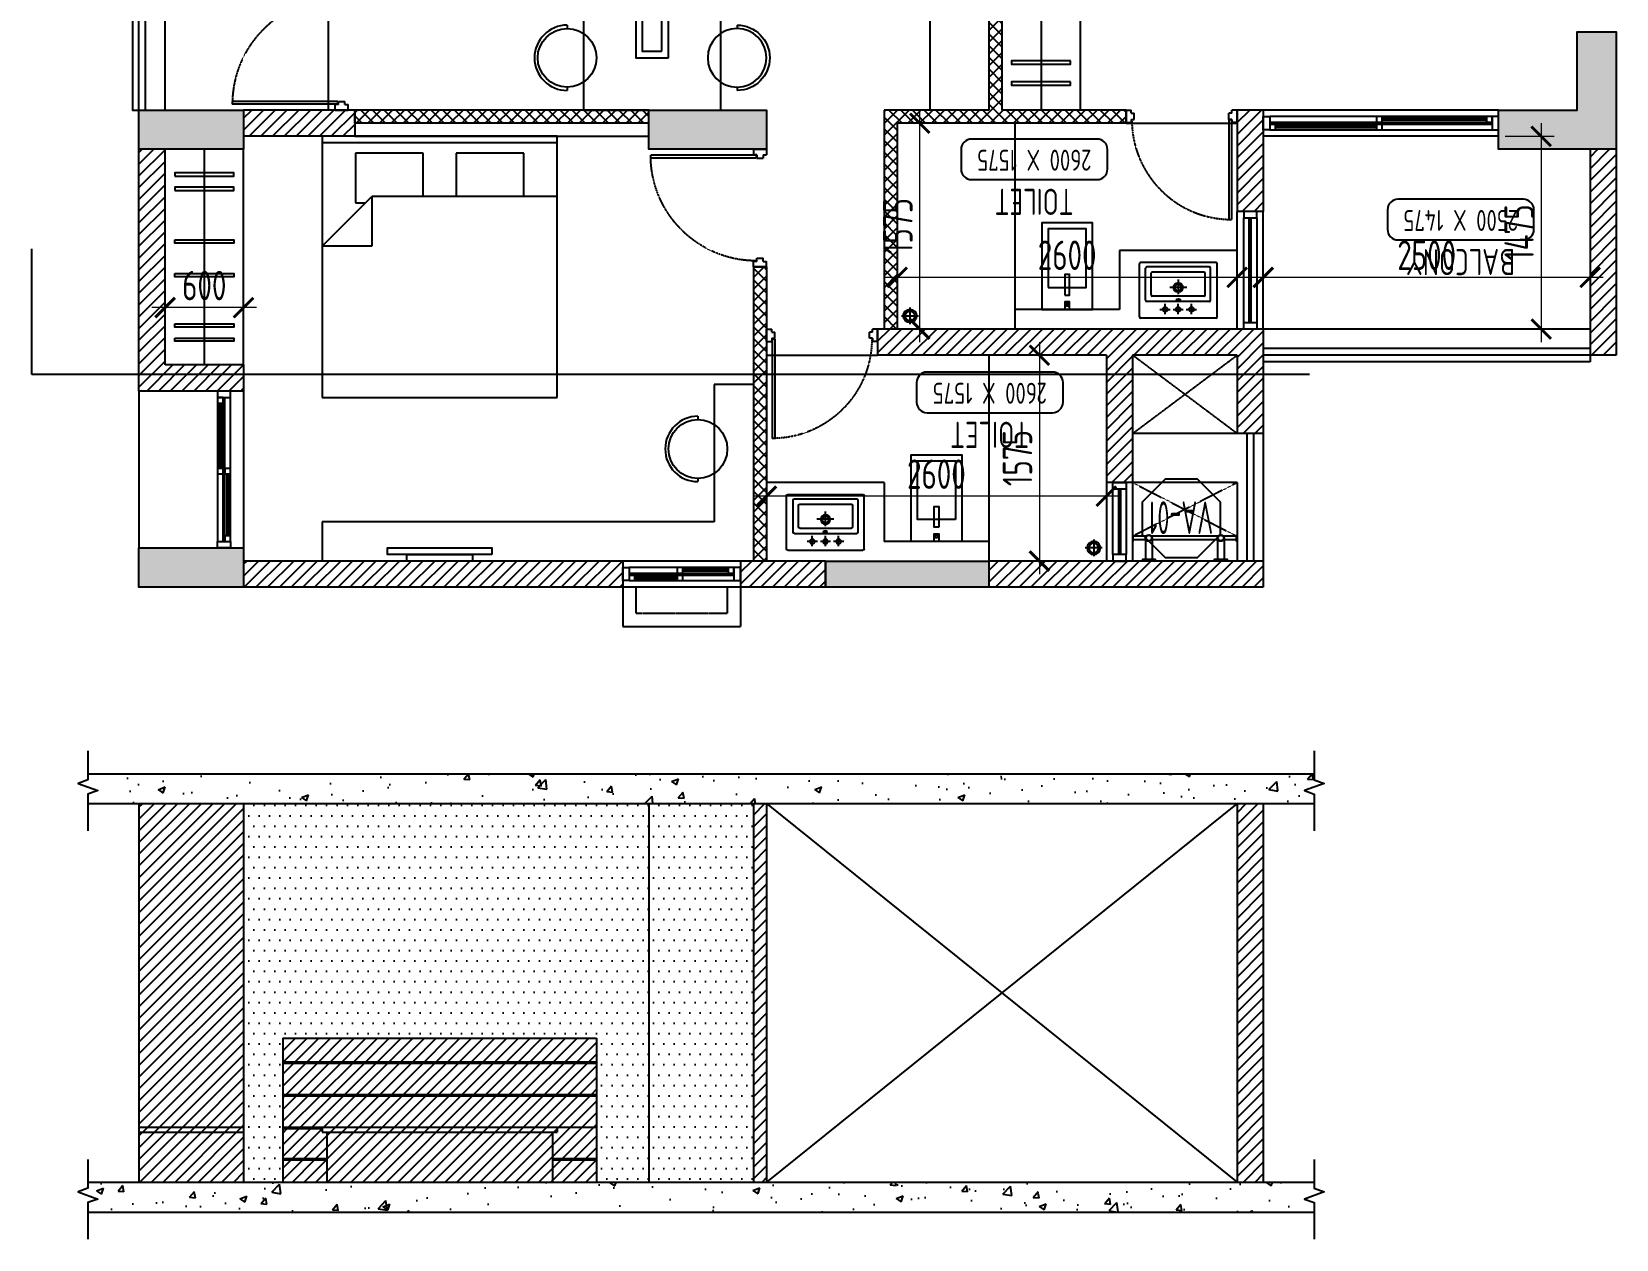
# Model space of a CAD drawing. Header units: millimetres. Extents: x -184691 to 158232, y -112569 to 33289.
# Drawn here: x 82981 to 95101, y -25228 to -15989 of the extents above; entities that cross this region are included whole.
import ezdxf
from ezdxf.enums import TextEntityAlignment as Align

# ---------------------------------------------------------------- set-up
doc = ezdxf.new("R2010")
doc.units = ezdxf.units.MM
doc.header["$LTSCALE"] = 10
doc.header["$PDMODE"] = 35
doc.header["$PDSIZE"] = 500
doc.linetypes.add('DASHED', pattern=[19.05, 12.7, -6.35])
doc.linetypes.add('HIDDEN', pattern=[9.525, 6.35, -3.175])
for name, color, linetype in [('07--DIM-1', 1, 'Continuous'), ('A--BLOCKWALL-1', 9, 'Continuous'), ('A--BLOCKWALL-2', 2, 'Continuous'), ('A--BLOCKWALL-3', 3, 'Continuous'), ('A--BLOCKWALL-HATCH', 8, 'Continuous'), ('A--CONCRETE-1', 9, 'Continuous'), ('A--CONCRETE-HID', 9, 'HIDDEN'), ('A--DOWN', 34, 'Continuous'), ('A--FURNITURE-0', 253, 'Continuous'), ('A--FURNITURE-1', 9, 'Continuous'), ('A--GLAZING-0', 181, 'Continuous'), ('A--HANDRAIL-1', 9, 'Continuous'), ('A--HATCH-1', 8, 'Continuous'), ('A--SANITARY-0', 253, 'Continuous'), ('A--SHAFT-HIDDEN', 9, 'HIDDEN'), ('A--SPACENUMBER', 2, 'Continuous'), ('A--SPACENUMBER-1', 8, 'Continuous'), ('A--SPACEREF', 3, 'Continuous'), ('A--STELWRK-1', 9, 'Continuous'), ('A--Stucture', 9, 'Continuous'), ('A--TILING-1', 8, 'Continuous'), ('A--WINREF', 7, 'Continuous'), ('A--WINREF-1', 8, 'Continuous'), ('Typical floor Column Centre line$0$X-3rd Floor Column$0$A--COL250', 250, 'Continuous'), ('Typical floor Column Centre line$0$X-3rd Floor Column$0$A--CONCRETE-4', 4, 'Continuous')]:
    doc.layers.add(name, color=color, linetype=linetype)
doc.layers.add('A--STELWRK-2', color=2, linetype='Continuous', lineweight=25)
doc.styles.add('ISO', font='isocp2.shx', dxfattribs={"width": 0.8})
doc.dimstyles.new('A-DIM-100', dxfattribs={"dimscale": 100, "dimtxt": 2.25, "dimasz": 1.5, "dimexe": 1, "dimexo": 0.5, "dimgap": 0, "dimtad": 0, "dimdec": 0, "dimzin": 12, "dimdsep": 46, "dimtxsty": 'ISO', "dimblk": 'ARCHTICK', "dimcen": 1, "dimdle": 1, "dimclrd": 8, "dimclre": 8, "dimclrt": 256, "dimadec": 0, "dimazin": 3, "dimtfac": 1, "dimtdec": 0, "dimtmove": 1, "dimatfit": 2, "dimfxl": 1, "dimtvp": 0.75, "dimtolj": 1, "dimtzin": 12, "dimlwd": 18, "dimlwe": 18, "dimarcsym": 0})
pattern_1 = [(225, (91501.38, -6338.52), (44.90128, -44.90128), [])]
pattern_2 = [(225, (91501.38, -6338.52), (44.90128, -44.90128), []), (315, (91501.38, -6338.52), (44.90128, 44.90128), [])]
pattern_3 = [(45, (-142490.17, 0), (-44.90128, 44.90128), [])]

# ---------------------------------------------------------------- blocks, each defined once
blk = doc.blocks.new('A$C542B73FF')
at = {"layer": 'A--FURNITURE-0'}
for points in [[(-400, 50), (400, 50), (400, 100), (-400, 100)], [(-250, 0), (250, 0), (250, 50), (-250, 50)]]:
    blk.add_lwpolyline(points, close=True, dxfattribs=at)
blk = doc.blocks.new('A$C7FA855F9')
at = {"layer": 'A--FURNITURE-0', "linetype": 'Continuous'}
for p, q in [((900, 2000), (-900, 2000)), ((-900, 2000), (-900, 0)), ((900, 0), (900, 2000)), ((900, 840), (520, 460)), ((520, 840), (900, 840)), ((520, 460), (520, 840)), ((645, 510), (570, 510)), ((645, 130), (645, 510)), ((-900, 460), (520, 460)), ((-645, 460), (-645, 130)), ((-125, 130), (-125, 460)), ((125, 460), (125, 130)), ((-645, 130), (-125, 130)), ((125, 130), (645, 130)), ((-900, 50), (900, 50)), ((-900, 0), (900, 0))]:
    blk.add_line(p, q, dxfattribs=at)
blk = doc.blocks.new('A$C337B3EF4')
for p, q in [((0, 225), (0, 250)), ((0, -250), (0, -225))]:
    blk.add_line(p, q)
blk.add_circle((0, 0), 225)
blk.add_arc((0, 0), 250, 270, 90)
blk = doc.blocks.new('A$C666E5324')
at = {"layer": 'A--FURNITURE-0'}
for points in [[(0, -525), (-1500, -525), (-1500, 525), (0, 525)], [(-400, -125), (-1100, -125), (-1100, 125), (-400, 125)], [(-450, -75), (-1050, -75), (-1050, 75), (-450, 75)]]:
    blk.add_lwpolyline(points, close=True, dxfattribs=at)
at = {"layer": 'A--FURNITURE-0', "xscale": -1, "rotation": 270.000000000004}
for p in [(-1050, 650), (-400, 650)]:
    blk.add_blockref('A$C337B3EF4', p, dxfattribs=at)
at = {"layer": 'A--FURNITURE-0', "rotation": 270.000000000004}
for p in [(-1050, -650), (-400, -650)]:
    blk.add_blockref('A$C337B3EF4', p, dxfattribs=at)
blk = doc.blocks.new('A$C030B2EE2')
at = {"layer": 'A--DOWN'}
for p, q in [((-100, 1150), (-100, 50)), ((-57, 1150), (-57, 50)), ((-43, 1150), (-43, 93)), ((0, 50), (0, 1150))]:
    blk.add_line(p, q, dxfattribs=at)
for points in [[(0, 1150), (-100, 1150), (-100, 1200), (0, 1200)], [(-57, 1150), (-100, 1150), (-100, 1107), (-57, 1107)], [(-57, 634), (-100, 634), (-100, 591), (-57, 591)], [(0, 634), (-43, 634), (-43, 591), (0, 591)], [(0, 50), (-100, 50), (-100, 0), (0, 0)], [(0, 93), (-43, 93), (-43, 50), (0, 50)]]:
    blk.add_lwpolyline(points, close=True, dxfattribs=at)
at = {"layer": 'A--GLAZING-0'}
for p, q in [((-86, 634), (-86, 1107)), ((-72, 634), (-72, 1107)), ((-28, 93), (-28, 591)), ((-14, 93), (-14, 591))]:
    blk.add_line(p, q, dxfattribs=at)
blk = doc.blocks.new('A$C35654C4B')
at = {"layer": 'A--BLOCKWALL-1'}
for p, q in [((-900, 200), (0, 200)), ((-900, 0), (0, 0))]:
    blk.add_line(p, q, dxfattribs=at)
at = {"layer": 'A--DOWN'}
for p, q in [((-50, 150), (-850, 150)), ((-50, 107), (-850, 107)), ((-850, 50), (-50, 50)), ((-50, 93), (-807, 93))]:
    blk.add_line(p, q, dxfattribs=at)
for points in [[(-850, 50), (-850, 150), (-900, 150), (-900, 50)], [(-416, 107), (-416, 150), (-459, 150), (-459, 107)], [(-50, 107), (-50, 150), (-93, 150), (-93, 107)], [(-50, 50), (-50, 150), (0, 150), (0, 50)], [(-807, 50), (-807, 93), (-850, 93), (-850, 50)], [(-416, 50), (-416, 93), (-459, 93), (-459, 50)]]:
    blk.add_lwpolyline(points, close=True, dxfattribs=at)
at = {"layer": 'A--GLAZING-0'}
for p, q in [((-416, 136), (-93, 136)), ((-416, 122), (-93, 122)), ((-807, 78), (-459, 78)), ((-807, 64), (-459, 64))]:
    blk.add_line(p, q, dxfattribs=at)
blk = doc.blocks.new('A$C1CBF2325')
at = {"layer": 'A--DOWN'}
for p, q in [((100, 0), (0, 0)), ((0, 0), (0, -42)), ((100, 0), (100, -42)), ((25, -42), (0, -42)), ((25, -42), (25, -67)), ((75, -67), (25, -67)), ((75, -42), (75, -67)), ((75, -42), (100, -42)), ((79, -46), (79, -67)), ((79, -46), (886, -46)), ((79, -67), (886, -67)), ((886, -67), (886, -46)), ((75, -833), (25, -833)), ((25, -858), (25, -833)), ((75, -858), (75, -833)), ((25, -858), (0, -858)), ((0, -900), (0, -858)), ((100, -900), (0, -900)), ((75, -858), (100, -858)), ((100, -900), (100, -858))]:
    blk.add_line(p, q, dxfattribs=at)
at = {"layer": 'A--DOWN', "color": 8, "linetype": 'DASHED', "ltscale": 0.005}
blk.add_arc((79, -46), 807, 269.7319, 358.5291, dxfattribs=at)
blk = doc.blocks.new('A$C68464E93')
at = {"layer": 'A--BLOCKWALL-1'}
for p, q in [((600, 200), (0, 200)), ((600, 0), (0, 0))]:
    blk.add_line(p, q, dxfattribs=at)
at = {"layer": 'A--DOWN'}
for p, q in [((50, 150), (550, 150)), ((550, 50), (50, 50))]:
    blk.add_line(p, q, dxfattribs=at)
for points in [[(50, 50), (50, 150), (0, 150), (0, 50), (50, 50)], [(550, 50), (550, 150), (600, 150), (600, 50), (550, 50)]]:
    blk.add_lwpolyline(points, dxfattribs=at)
at = {"layer": 'A--GLAZING-0'}
for p, q in [((550, 107), (50, 107)), ((550, 93), (50, 93))]:
    blk.add_line(p, q, dxfattribs=at)
blk = doc.blocks.new('A$C76363F86-flat-10')
at = {"layer": 'A--SANITARY-0'}
for points in [[(0, -0.193), (0, 0.193), (-0.663, 0.193), (-0.663, -0.193)], [(-0.167, -0.146), (-0.167, 0.146), (-0.616, 0.146), (-0.616, -0.146)], [(-0.108, -0.017), (-0.108, 0.017), (-0.266, 0.017), (-0.266, -0.017)], [(0, -0.017), (0, 0.017), (-0.057, 0.017), (-0.057, -0.017)], [(-0.027, -0.009), (-0.027, 0.008), (-0.05, 0.008), (-0.05, -0.009)]]:
    blk.add_lwpolyline(points, close=True, dxfattribs=at)
blk = doc.blocks.new('A$C302618AE')
at = {"layer": 'A--SANITARY-0'}
for p, q in [((-287, 0), (287, 0)), ((-297, -10), (-297, -416)), ((-60, -67), (-138, -67)), ((-100, -30), (-100, -110)), ((40, -67), (-38, -67)), ((1, -30), (1, -110)), ((141, -67), (63, -67)), ((101, -30), (101, -110)), ((297, -10), (297, -416)), ((-247, -138), (-247, -383)), ((-237, -128), (240, -128)), ((-206, -178), (-206, -343)), ((-196, -168), (199, -168)), ((65, -236), (-65, -236)), ((0, -183), (0, -295)), ((209, -178), (209, -343)), ((250, -138), (250, -383)), ((-196, -353), (199, -353)), ((-287, -426), (287, -426)), ((-237, -393), (240, -393))]:
    blk.add_line(p, q, dxfattribs=at)
for centre, radius in [((-100, -67), 17.8), ((1, -67), 17.8), ((101, -67), 17.8), ((1, -235), 36.3), ((1, -235), 25)]:
    blk.add_circle(centre, radius, dxfattribs=at)
for centre, start, end in [((-287, -10), 90, 180), ((287, -10), 0, 90), ((-237, -138), 90, 180), ((-196, -178), 90, 180), ((199, -178), 0, 90), ((240, -138), 0, 90), ((-196, -343), 180, 270), ((199, -343), 270, 0), ((-287, -416), 180, 270), ((-237, -383), 180, 270), ((240, -383), 270, 0), ((287, -416), 270, 0)]:
    blk.add_arc(centre, 10, start, end, dxfattribs=at)
blk.add_ellipse((0, -141), major_axis=(17.6, 0), ratio=0.318204, dxfattribs=at)
blk = doc.blocks.new('A$C704305AF')
at = {"layer": 'A--SANITARY-0'}
for p, q in [((0, 0.064), (0, -0.064)), ((0.064, 0), (-0.064, 0))]:
    blk.add_line(p, q, dxfattribs=at)
for major_axis, start_param, end_param in [((0, 0.0508), 3.141593, 9.424778), ((0, 0.0381), 6.283185307145827, 12.56637061432541)]:
    blk.add_ellipse((0, 0), major_axis=major_axis, ratio=1, start_param=start_param, end_param=end_param, dxfattribs=at)
blk = doc.blocks.new('A$C613641B0')
at = {"layer": 'A--BLOCKWALL-1'}
for p, q in [((0, 0), (-1800, 0)), ((0, -200), (-1800, -200))]:
    blk.add_line(p, q, dxfattribs=at)
at = {"layer": 'A--DOWN'}
for p, q in [((-50, -50), (-1750, -50)), ((-1750, -93), (-93, -93)), ((-1750, -107), (-50, -107)), ((-1750, -150), (-50, -150))]:
    blk.add_line(p, q, dxfattribs=at)
for points in [[(-1750, -50), (-1750, -150), (-1800, -150), (-1800, -50)], [(-1750, -107), (-1750, -150), (-1707, -150), (-1707, -107)], [(-934, -50), (-934, -93), (-891, -93), (-891, -50)], [(-934, -107), (-934, -150), (-891, -150), (-891, -107)], [(-93, -50), (-93, -93), (-50, -93), (-50, -50)], [(-50, -50), (-50, -150), (0, -150), (0, -50)]]:
    blk.add_lwpolyline(points, close=True, dxfattribs=at)
at = {"layer": 'A--GLAZING-0'}
for p, q in [((-93, -64), (-891, -64)), ((-93, -78), (-891, -78)), ((-934, -122), (-1707, -122)), ((-934, -136), (-1707, -136))]:
    blk.add_line(p, q, dxfattribs=at)
blk = doc.blocks.new('SPACE')
at = {"layer": 'A--SPACENUMBER-1'}
blk.add_lwpolyline([(-600, 0), (600, 0, 0.414213562), (700, 100), (700, 288.5, 0.414213562), (600, 388.5), (-600, 388.5, 0.414213562), (-700, 288.5), (-700, 100, 0.414213562), (-600, 0, -0.052514465)], format="xyb", dxfattribs=at)
at = {"layer": 'A--SPACENUMBER', "style": 'ISO', "width": 0.8, "flags": 4}
blk.add_attdef('01', text='', height=250, dxfattribs=at).set_placement((0.455, 202.41), align=Align.MIDDLE)
at = {"layer": 'A--SPACEREF', "style": 'ISO', "width": 0.8, "flags": 4}
blk.add_attdef('S', text='', height=300, dxfattribs=at).set_placement((1.35, 474.975), align=Align.CENTER)
blk = doc.blocks.new('AL-OP')
at = {"layer": 'A--WINREF-1'}
blk.add_lwpolyline([(-124, 300), (-300, 124), (-300, -124), (-124, -300), (124, -300), (300, -124), (300, 124), (124, 300)], close=True, dxfattribs=at)
at = {"layer": 'A--WINREF', "style": 'ISO', "width": 0.6}
blk.add_attdef('AL-OP', text='', height=250, dxfattribs=at).set_placement((3, -5), align=Align.MIDDLE)
blk = doc.blocks.new('A$C3A434446')
at = {"layer": 'A--STELWRK-1', "color": 1}
for p, q in [((110, 939), (110, 1089)), ((160, 939), (160, 1089)), ((660, 939), (660, 1089)), ((710, 939), (710, 1089)), ((15, 939), (115, 939)), ((15, 909), (115, 909)), ((155, 939), (665, 939)), ((155, 909), (665, 909)), ((705, 939), (805, 939)), ((705, 909), (805, 909))]:
    blk.add_line(p, q, dxfattribs=at)
at = {"layer": 'A--STELWRK-1'}
for points in [[(85, 1099), (85, 1089), (185, 1089), (185, 1099)], [(635, 1099), (635, 1089), (735, 1089), (735, 1099)], [(15, 899), (10, 899), (10, 949), (15, 949)], [(805, 899), (810, 899), (810, 949), (805, 949)]]:
    blk.add_lwpolyline(points, close=True, dxfattribs=at)
at = {"layer": 'A--STELWRK-2'}
for centre, radius in [((135, 924), 25), ((135, 924), 22), ((685, 924), 25), ((685, 924), 22)]:
    blk.add_circle(centre, radius, dxfattribs=at)
blk = doc.blocks.new('A$C6931329F')
at = {"layer": 'A--BLOCKWALL-1'}
for p, q in [((0, 900), (0, 0)), ((200, 900), (200, 0))]:
    blk.add_line(p, q, dxfattribs=at)
at = {"layer": 'A--DOWN'}
for p, q in [((50, 50), (50, 850)), ((150, 850), (150, 50))]:
    blk.add_line(p, q, dxfattribs=at)
for points in [[(150, 850), (50, 850), (50, 900), (150, 900), (150, 850)], [(150, 50), (50, 50), (50, 0), (150, 0), (150, 50)]]:
    blk.add_lwpolyline(points, dxfattribs=at)
at = {"layer": 'A--GLAZING-0'}
for p, q in [((93, 850), (93, 50)), ((107, 850), (107, 50))]:
    blk.add_line(p, q, dxfattribs=at)
blk = doc.blocks.new('_ArchTick')
at = {"color": 0, "const_width": 0.15}
blk.add_lwpolyline([(-0.5, -0.5), (0.5, 0.5)], dxfattribs=at)
blk = doc.blocks.new('*D353')
at = {"layer": '07--DIM-1', "color": 8, "lineweight": 18}
for p, q in [((84001, -18489), (84001, -18000)), ((84601, -18489), (84601, -18000)), ((84701, -18100), (83901, -18100))]:
    blk.add_line(p, q, dxfattribs=at)
at = {"layer": 'Defpoints', "color": 0}
for p in [(84001, -18100), (84001, -18539), (84601, -18539)]:
    blk.add_point(p, dxfattribs=at)
at = {"layer": '07--DIM-1', "color": 8, "lineweight": 18, "xscale": 150, "yscale": 150, "zscale": 150, "rotation": 180}
blk.add_blockref('_ArchTick', (84001, -18100), dxfattribs=at)
at = {"layer": '07--DIM-1', "color": 8, "lineweight": 18, "xscale": 150, "yscale": 150, "zscale": 150}
blk.add_blockref('_ArchTick', (84601, -18100), dxfattribs=at)
at = {"layer": '07--DIM-1', "insert": (84301, -17931), "char_height": 225, "attachment_point": 5, "style": 'ISO'}
blk.add_mtext('\\A1;600', dxfattribs=at)
blk = doc.blocks.new('*D354')
at = {"layer": '07--DIM-1', "color": 8, "lineweight": 18}
for p, q in [((88601, -19989), (88601, -19442)), ((91201, -19989), (91201, -19442)), ((91301, -19542), (88501, -19542))]:
    blk.add_line(p, q, dxfattribs=at)
at = {"layer": 'Defpoints', "color": 0}
for p in [(88601, -19542), (88601, -20039), (91201, -20039)]:
    blk.add_point(p, dxfattribs=at)
at = {"layer": '07--DIM-1', "color": 8, "lineweight": 18, "xscale": 150, "yscale": 150, "zscale": 150, "rotation": 180}
blk.add_blockref('_ArchTick', (88601, -19542), dxfattribs=at)
at = {"layer": '07--DIM-1', "color": 8, "lineweight": 18, "xscale": 150, "yscale": 150, "zscale": 150}
blk.add_blockref('_ArchTick', (91201, -19542), dxfattribs=at)
at = {"layer": '07--DIM-1', "insert": (89901, -19374), "char_height": 225, "attachment_point": 5, "style": 'ISO'}
blk.add_mtext('\\A1;2600', dxfattribs=at)
blk = doc.blocks.new('*D355')
at = {"layer": '07--DIM-1', "color": 8, "lineweight": 18}
for p, q in [((90689, -18364), (90689, -20139)), ((91151, -18464), (90589, -18464)), ((91151, -20039), (90589, -20039))]:
    blk.add_line(p, q, dxfattribs=at)
at = {"layer": 'Defpoints', "color": 0}
for p in [(91201, -18464), (90689, -20039), (91201, -20039)]:
    blk.add_point(p, dxfattribs=at)
at = {"layer": '07--DIM-1', "color": 8, "lineweight": 18, "xscale": 150, "yscale": 150, "zscale": 150}
for p, rotation in [((90689, -18464), 90), ((90689, -20039), 270)]:
    blk.add_blockref('_ArchTick', p, dxfattribs=dict(at, rotation=rotation))
at = {"layer": '07--DIM-1', "insert": (90521, -19251), "char_height": 225, "attachment_point": 5, "rotation": 90, "style": 'ISO'}
blk.add_mtext('\\A1;1575', dxfattribs=at)
blk = doc.blocks.new('*D358')
at = {"layer": '07--DIM-1', "color": 8, "lineweight": 18}
for p, q in [((92401, -18147), (92401, -17768)), ((94901, -18147), (94901, -17768)), ((95001, -17868), (92301, -17868))]:
    blk.add_line(p, q, dxfattribs=at)
at = {"layer": 'Defpoints', "color": 0}
for p in [(92401, -17868), (92401, -18197), (94901, -18197)]:
    blk.add_point(p, dxfattribs=at)
at = {"layer": '07--DIM-1', "color": 8, "lineweight": 18, "xscale": 150, "yscale": 150, "zscale": 150, "rotation": 180}
blk.add_blockref('_ArchTick', (92401, -17868), dxfattribs=at)
at = {"layer": '07--DIM-1', "color": 8, "lineweight": 18, "xscale": 150, "yscale": 150, "zscale": 150}
blk.add_blockref('_ArchTick', (94901, -17868), dxfattribs=at)
at = {"layer": '07--DIM-1', "insert": (93651, -17699), "char_height": 225, "attachment_point": 5, "style": 'ISO'}
blk.add_mtext('\\A1;2500', dxfattribs=at)
blk = doc.blocks.new('*D359')
at = {"layer": '07--DIM-1', "color": 8, "lineweight": 18}
for p, q in [((89601, -18060), (89601, -17768)), ((92201, -18060), (92201, -17768)), ((92301, -17868), (89501, -17868))]:
    blk.add_line(p, q, dxfattribs=at)
at = {"layer": 'Defpoints', "color": 0}
for p in [(89601, -17868), (89601, -18110), (92201, -18110)]:
    blk.add_point(p, dxfattribs=at)
at = {"layer": '07--DIM-1', "color": 8, "lineweight": 18, "xscale": 150, "yscale": 150, "zscale": 150, "rotation": 180}
blk.add_blockref('_ArchTick', (89601, -17868), dxfattribs=at)
at = {"layer": '07--DIM-1', "color": 8, "lineweight": 18, "xscale": 150, "yscale": 150, "zscale": 150}
blk.add_blockref('_ArchTick', (92201, -17868), dxfattribs=at)
at = {"layer": '07--DIM-1', "insert": (90901, -17699), "char_height": 225, "attachment_point": 5, "style": 'ISO'}
blk.add_mtext('\\A1;2600', dxfattribs=at)
blk = doc.blocks.new('*D360')
at = {"layer": '07--DIM-1', "color": 8, "lineweight": 18}
for p, q in [((89774, -18364), (89774, -16589)), ((89651, -16689), (89874, -16689)), ((89651, -18264), (89874, -18264))]:
    blk.add_line(p, q, dxfattribs=at)
at = {"layer": 'Defpoints', "color": 0}
for p in [(89601, -16689), (89774, -16689), (89601, -18264)]:
    blk.add_point(p, dxfattribs=at)
at = {"layer": '07--DIM-1', "color": 8, "lineweight": 18, "xscale": 150, "yscale": 150, "zscale": 150}
for p, rotation in [((89774, -16689), 90), ((89774, -18264), 270)]:
    blk.add_blockref('_ArchTick', p, dxfattribs=dict(at, rotation=rotation))
at = {"layer": '07--DIM-1', "insert": (89606, -17476), "char_height": 225, "attachment_point": 5, "rotation": 90, "style": 'ISO'}
blk.add_mtext('\\A1;1575', dxfattribs=at)
blk = doc.blocks.new('*D362')
at = {"layer": '07--DIM-1', "color": 8, "lineweight": 18}
for p, q in [((94527, -16689), (94527, -18364)), ((94251, -16789), (94627, -16789)), ((94212, -18264), (94627, -18264))]:
    blk.add_line(p, q, dxfattribs=at)
at = {"layer": 'Defpoints', "color": 0}
for p in [(94201, -16789), (94162, -18264), (94527, -18264)]:
    blk.add_point(p, dxfattribs=at)
at = {"layer": '07--DIM-1', "color": 8, "lineweight": 18, "xscale": 150, "yscale": 150, "zscale": 150}
for p, rotation in [((94527, -16789), 90), ((94527, -18264), 270)]:
    blk.add_blockref('_ArchTick', p, dxfattribs=dict(at, rotation=rotation))
at = {"layer": '07--DIM-1', "insert": (94358, -17526), "char_height": 225, "attachment_point": 5, "rotation": 90, "style": 'ISO'}
blk.add_mtext('\\A1;1475', dxfattribs=at)

msp = doc.modelspace()

# ---------------------------------------------------------------- hatches: boundary and pattern name
h = msp.add_hatch()
h.set_pattern_fill('AR-CONC', color=256, scale=3, style=0)
h.set_pattern_definition([(50, (-142490.17, 0), (546.554, -47.81726), [57.15, -628.65]), (355, (-142490.17, 0), (-105.7285, 573.1699), [45.72, -502.92]), (100.451, (-142444.6, -4), (440.8275, 525.3501), [48.57, -534.27]), (46.1842, (-142490.2, 152.4), (813.2371, -126.127), [85.725, -942.975]), (96.6356, (-142422.4, 141.9), (712.2127, 742.2767), [72.855, -801.405]), (351.184, (-142490.2, 152.4), (712.2138, 742.2754), [68.58, -754.38]), (21, (-142413.97, 114.3), (454.8446, -306.79656), [57.15, -628.65]), (326, (-142413.97, 114.3), (185.4061, 552.5639), [45.72, -502.92]), (71.4514, (-142376.07, 88.73), (640.2495, 245.7686), [48.57, -534.27]), (37.5, (-142490.17, 0), (9.26581, 253.66512), [0, -496.824, 0, -510.54, 0, -504.825]), (7.5, (-142490.17, 0), (200.459, 300.54172), [0, -291.084, 0, -485.394, 0, -192.405]), (327.5, (-142660.1, 0), (406.77179, -17.18623), [0, -190.5, 0, -594.36, 0, -788.67]), (317.5, (-142736.3, 0), (444.38754, 76.27947), [0, -247.65, 0, -394.716, 0, -560.07])])
h.paths.add_polyline_path([(92791.6, -21894.1), (92791.6, -21822.9), (92715.7, -21795.3), (92791.6, -21767.7), (92791.6, -21665.5), (83411.2, -21665.5), (83411.2, -21767.7), (83487, -21795.3), (83411.2, -21822.9), (83411.2, -21894.1)])
h.paths.add_polyline_path([(92791.6, -25021.3), (92791.6, -24947.5), (92715.7, -24919.9), (92791.6, -24892.3), (92791.6, -24790.1), (83411.2, -24790.1), (83411.2, -24892.3), (83487, -24919.9), (83411.2, -24947.5), (83411.2, -25021.3)])
h = msp.add_hatch()
h.set_pattern_fill('ANSI31', color=256, scale=20, style=0)
h.set_pattern_definition(pattern_3)
h.paths.add_polyline_path([(84601.4, -21894.1), (83801.4, -21894.1), (83801.4, -24370.1), (84601.4, -24370.1)])
h.paths.add_polyline_path([(88601.4, -21894.1), (88501.4, -21894.1), (88501.4, -24790.1), (88601.4, -24790.1)])
h = msp.add_hatch()
h.set_pattern_fill('DOTS', color=256, scale=50, style=0)
h.set_pattern_definition([(0, (-142490.17, 0), (39.6875, 79.375), [0, -79.375])])
h.paths.add_polyline_path([(87301.4, -23690.1), (87301.4, -24790.1), (87701.4, -24790.1), (87701.4, -21894.1), (84601.4, -21894.1), (84601.4, -24790.1), (84901.4, -24790.1), (84901.4, -23690.1)])
h.paths.add_polyline_path([(87701.4, -24790.1), (88501.4, -24790.1), (88501.4, -21894.1), (87701.4, -21894.1)])
h = msp.add_hatch()
h.set_pattern_fill('ANSI31', color=256, scale=20, style=0)
h.set_pattern_definition(pattern_3)
h.paths.add_polyline_path([(92401.4, -21894.1), (92201.4, -21894.1), (92201.4, -24790.1), (92401.4, -24790.1)])
h = msp.add_hatch()
h.set_pattern_fill('ANSI31', color=256, scale=20, style=0)
h.set_pattern_definition(pattern_3)
h.paths.add_polyline_path([(87301.4, -23690.1), (84901.4, -23690.1), (84901.4, -23870.1), (87301.4, -23870.1)])
h.paths.add_polyline_path([(87301.4, -23880.1), (84901.4, -23880.1), (84901.4, -24120.1), (87301.4, -24120.1)])
h.paths.add_polyline_path([(87301.4, -24130.1), (84901.4, -24130.1), (84901.4, -24370.1), (87301.4, -24370.1)])
h.paths.add_polyline_path([(87001.4, -24370.1), (85201.4, -24370.1), (85201.4, -24408.1), (87001.4, -24408.1)])
h.paths.add_polyline_path([(86963.4, -24408.1), (85239.4, -24408.1), (85239.4, -24790.1), (86963.4, -24790.1)])
h.paths.add_polyline_path([(85239.4, -24408.1), (85201.4, -24408.1), (85201.4, -24380.1), (84901.4, -24380.1), (84901.4, -24610.1), (85239.4, -24610.1)])
h.paths.add_polyline_path([(85239.4, -24620.1), (84901.4, -24620.1), (84901.4, -24790.1), (85239.4, -24790.1)])
h.paths.add_polyline_path([(87301.4, -24370.1), (87001.4, -24370.1), (87001.4, -24408.1), (86963.4, -24408.1), (86963.4, -24610.1), (87301.4, -24610.1)])
h.paths.add_polyline_path([(87301.4, -24620.1), (86963.4, -24620.1), (86963.4, -24790.1), (87301.4, -24790.1)])
h.paths.add_polyline_path([(84601.4, -24408.1), (83801.4, -24408.1), (83801.4, -24790.1), (84601.4, -24790.1)])
h.paths.add_polyline_path([(84601.4, -24370.1), (83801.4, -24370.1), (83801.4, -24408.1), (84601.4, -24408.1)])
at = {"layer": 'A--BLOCKWALL-HATCH'}
h = msp.add_hatch(dxfattribs=at)
h.set_pattern_fill('ANSI37', color=256, scale=20, angle=180, style=0)
h.set_pattern_definition(pattern_2)
h.paths.add_polyline_path([(89601.4, -18263.5), (89501.4, -18263.5), (89501.4, -16588.5), (90301.4, -16588.5), (90301.4, -15463.5), (90301.4, -15363.5), (90301.4, -14238.5), (89851.4, -14238.5), (89851.4, -14138.5), (90401.4, -14138.5), (90401.4, -16588.5), (91351.4, -16588.5), (91351.4, -16688.5), (89601.4, -16688.5)])
h = msp.add_hatch(dxfattribs=at)
h.set_pattern_fill('ANSI37', color=256, scale=20, angle=180, style=0)
h.set_pattern_definition(pattern_2)
h.paths.add_polyline_path([(87701.4, -16588.5), (85451.4, -16588.5), (85451.4, -16688.5), (87701.4, -16688.5)])
h = msp.add_hatch(dxfattribs=at)
h.set_pattern_fill('ANSI37', color=256, scale=20, angle=180, style=0)
h.set_pattern_definition(pattern_2)
h.paths.add_polyline_path([(88601.4, -20038.5), (88501.4, -20038.5), (88501.4, -17788.5), (88601.4, -17788.5)])
at = {"layer": 'A--HATCH-1'}
h = msp.add_hatch(dxfattribs=at)
h.set_pattern_fill('ANSI31', color=256, scale=20, angle=180, style=0)
h.set_pattern_definition(pattern_1)
h.paths.add_polyline_path([(85451.4, -16588.5), (84601.4, -16588.5), (84601.4, -16788.5), (85451.4, -16788.5)])
h = msp.add_hatch(dxfattribs=at)
h.set_pattern_fill('ANSI31', color=256, scale=20, angle=180, style=0)
h.set_pattern_definition(pattern_1)
h.paths.add_polyline_path([(92401.4, -16588.5), (92201.4, -16588.5), (92201.4, -17363.5), (92401.4, -17363.5)])
h = msp.add_hatch(dxfattribs=at)
h.set_pattern_fill('ANSI31', color=256, scale=20, angle=180, style=0)
h.set_pattern_definition(pattern_1)
h.paths.add_polyline_path([(84601.4, -18538.5), (84001.4, -18538.5), (84001.4, -16888.5), (83801.4, -16888.5), (83801.4, -18738.5), (84601.4, -18738.5)])
h = msp.add_hatch(dxfattribs=at)
h.set_pattern_fill('ANSI31', color=256, scale=20, angle=180, style=0)
h.set_pattern_definition(pattern_1)
h.paths.add_polyline_path([(95101.4, -18463.5), (94901.4, -18463.5), (94901.4, -16888.5), (95101.4, -16888.5)])
h = msp.add_hatch(dxfattribs=at)
h.set_pattern_fill('ANSI31', color=256, scale=20, angle=180, style=0)
h.set_pattern_definition(pattern_1)
h.paths.add_polyline_path([(89451.4, -18263.5), (89451.4, -18463.5), (91201.4, -18463.5), (91201.4, -19438.5), (91401.4, -19438.5), (91401.4, -18463.5), (92201.4, -18463.5), (92201.4, -19063.5), (92401.4, -19063.5), (92401.4, -18263.5)])
h = msp.add_hatch(dxfattribs=at)
h.set_pattern_fill('ANSI31', color=256, scale=20, angle=180, style=0)
h.set_pattern_definition(pattern_1)
h.paths.add_polyline_path([(87501.4, -20038.5), (84601.4, -20038.5), (84601.4, -20238.5), (87501.4, -20238.5)])
h = msp.add_hatch(dxfattribs=at)
h.set_pattern_fill('ANSI31', color=256, scale=20, angle=180, style=0)
h.set_pattern_definition(pattern_1)
h.paths.add_polyline_path([(89051.4, -20038.5), (88401.4, -20038.5), (88401.4, -20238.5), (89051.4, -20238.5)])
h = msp.add_hatch(dxfattribs=at)
h.set_pattern_fill('ANSI31', color=256, scale=20, angle=180, style=0)
h.set_pattern_definition(pattern_1)
h.paths.add_polyline_path([(92401.4, -20038.5), (90301.4, -20038.5), (90301.4, -20238.5), (92401.4, -20238.5)])
at = {"layer": 'Typical floor Column Centre line$0$X-3rd Floor Column$0$A--COL250'}
h = msp.add_hatch(color=256, dxfattribs=at)
h.dxf.hatch_style = 1
h.paths.add_polyline_path([(94801.4, -16588.5), (94201.4, -16588.5), (94201.4, -16888.5), (95101.4, -16888.5), (95101.4, -15988.5), (94801.4, -15988.5)])
h = msp.add_hatch(color=256, dxfattribs=at)
h.dxf.hatch_style = 1
h.paths.add_polyline_path([(84601.4, -16888.5), (83801.4, -16888.5), (83801.4, -16588.5), (84601.4, -16588.5)])
h = msp.add_hatch(color=256, dxfattribs=at)
h.dxf.hatch_style = 1
h.paths.add_polyline_path([(88601.4, -16888.5), (87701.4, -16888.5), (87701.4, -16588.5), (88601.4, -16588.5)])
h = msp.add_hatch(color=256, dxfattribs=at)
h.dxf.hatch_style = 1
h.paths.add_polyline_path([(84601.4, -20238.5), (83801.4, -20238.5), (83801.4, -19938.5), (84601.4, -19938.5)])
h = msp.add_hatch(color=256, dxfattribs=at)
h.dxf.hatch_style = 1
h.paths.add_polyline_path([(90301.4, -20238.5), (89051.4, -20238.5), (89051.4, -20038.5), (90301.4, -20038.5)])

# ---------------------------------------------------------------- linework, layer by layer
for p, q in [((85451.4, -16788.5), (87701.4, -16788.5)), ((82980.9, -18611.1), (82980.9, -17649.5)), ((92755.9, -18611.1), (82980.9, -18611.1)), ((83411.2, -21665.5), (92791.6, -21665.5)), ((83411.2, -21665.5), (92791.6, -21665.5)), ((83411.2, -21894.1), (92791.6, -21894.1)), ((83801.4, -21894.1), (83801.4, -24790.1)), ((84601.4, -21894.1), (84601.4, -24790.1)), ((87701.4, -21894.1), (87701.4, -24790.1)), ((88501.4, -21894.1), (88501.4, -24790.1)), ((88601.4, -21894.1), (88601.4, -24790.1)), ((88601.4, -21894.1), (92201.4, -24790.1)), ((92201.4, -21894.1), (88601.4, -24790.1)), ((92201.4, -21894.1), (92201.4, -24790.1)), ((92401.4, -21894.1), (92401.4, -24790.1)), ((84901.4, -23690.1), (87301.4, -23690.1)), ((84901.4, -23690.1), (84901.4, -24790.1)), ((87301.4, -23690.1), (87301.4, -24790.1)), ((84901.4, -23870.1), (87301.4, -23870.1)), ((84901.4, -23880.1), (87301.4, -23880.1)), ((84901.4, -24120.1), (87301.4, -24120.1)), ((84901.4, -24130.1), (87301.4, -24130.1)), ((83801.4, -24370.1), (84601.4, -24370.1)), ((83801.4, -24408.1), (84601.4, -24408.1)), ((84901.4, -24370.1), (87301.4, -24370.1)), ((84901.4, -24380.1), (85201.4, -24380.1)), ((85201.4, -24370.1), (87001.4, -24370.1)), ((85201.4, -24370.1), (85201.4, -24408.1)), ((85201.4, -24408.1), (87001.4, -24408.1)), ((85239.4, -24408.1), (85239.4, -24790.1)), ((86963.4, -24408.1), (86963.4, -24790.1)), ((87001.4, -24370.1), (87001.4, -24408.1)), ((84901.4, -24610.1), (85239.4, -24610.1)), ((84901.4, -24620.1), (85239.4, -24620.1)), ((86963.4, -24610.1), (87301.4, -24610.1)), ((86963.4, -24620.1), (87301.4, -24620.1)), ((83411.2, -24790.1), (92791.6, -24790.1)), ((83411.2, -25021.3), (92791.6, -25021.3))]:
    msp.add_line(p, q)
at = {"linetype": 'Continuous'}
for points in [[(83411.2, -21491.8), (83411.2, -21712.5), (83335.4, -21740.1), (83487, -21795.3), (83411.2, -21822.9), (83411.2, -22103.6)], [(92791.6, -21491.8), (92791.6, -21712.5), (92867.4, -21740.1), (92715.7, -21795.3), (92791.6, -21822.9), (92791.6, -22103.6)], [(83411.2, -24616.4), (83411.2, -24837.1), (83335.4, -24864.7), (83487, -24919.9), (83411.2, -24947.5), (83411.2, -25228.2)], [(92791.6, -24616.4), (92791.6, -24837.1), (92867.4, -24864.7), (92715.7, -24919.9), (92791.6, -24947.5), (92791.6, -25228.2)]]:
    msp.add_lwpolyline(points, dxfattribs=at)
at = {"layer": 'A--BLOCKWALL-1'}
for p, q in [((84001.4, -16588.5), (84001.4, -13238.5)), ((94901.4, -18263.5), (92401.4, -18263.5)), ((84601.4, -18738.5), (84601.4, -19938.5))]:
    msp.add_line(p, q, dxfattribs=at)
at = {"layer": 'A--BLOCKWALL-2'}
for p, q in [((90401.4, -14138.5), (90401.4, -16588.5)), ((90301.4, -15463.5), (90301.4, -16588.5)), ((85451.4, -16688.5), (85451.4, -16588.5)), ((87701.4, -16588.5), (85451.4, -16588.5)), ((87701.4, -16688.5), (87701.4, -16588.5)), ((89501.4, -16588.5), (89501.4, -18263.5)), ((90301.4, -16588.5), (89501.4, -16588.5)), ((91351.4, -16588.5), (90401.4, -16588.5)), ((91351.4, -16588.5), (91351.4, -16688.5)), ((87701.4, -16688.5), (85451.4, -16688.5)), ((89601.4, -16688.5), (89601.4, -18263.5)), ((91351.4, -16688.5), (89601.4, -16688.5)), ((95101.4, -17138.5), (95101.4, -17238.5)), ((88501.4, -17788.5), (88501.4, -20038.5)), ((88601.4, -17788.5), (88501.4, -17788.5)), ((88601.4, -17788.5), (88601.4, -20038.5)), ((89601.4, -18263.5), (89501.4, -18263.5)), ((88601.4, -20038.5), (88501.4, -20038.5)), ((87501.4, -20238.5), (87501.4, -20538.5)), ((88401.4, -20238.5), (88401.4, -20538.5)), ((87501.4, -20538.5), (88401.4, -20538.5))]:
    msp.add_line(p, q, dxfattribs=at)
at = {"layer": 'A--BLOCKWALL-3'}
for p, q in [((84601.4, -16588.5), (84601.4, -16788.5)), ((85451.4, -16588.5), (84601.4, -16588.5)), ((85451.4, -16588.5), (85451.4, -16788.5)), ((92201.4, -16588.5), (92201.4, -17363.5)), ((92401.4, -16588.5), (92201.4, -16588.5)), ((92401.4, -16588.5), (92401.4, -17363.5)), ((95101.4, -16588.5), (95101.4, -16788.5)), ((85451.4, -16788.5), (84601.4, -16788.5)), ((83801.4, -18738.5), (83801.4, -16888.5)), ((84001.4, -16888.5), (83801.4, -16888.5)), ((84001.4, -18538.5), (84001.4, -16888.5)), ((94901.4, -16888.5), (94901.4, -18463.5)), ((95101.4, -16888.5), (94901.4, -16888.5)), ((95101.4, -16888.5), (95101.4, -18463.5)), ((92401.4, -17363.5), (92201.4, -17363.5)), ((89451.4, -18263.5), (89451.4, -18463.5)), ((92401.4, -18263.5), (89451.4, -18263.5)), ((92401.4, -18263.5), (92401.4, -19063.5)), ((84601.4, -18538.5), (84001.4, -18538.5)), ((84601.4, -18538.5), (84601.4, -18738.5)), ((91201.4, -18463.5), (89451.4, -18463.5)), ((91201.4, -18463.5), (91201.4, -19438.5)), ((91401.4, -18463.5), (91401.4, -19438.5)), ((92201.4, -18463.5), (91401.4, -18463.5)), ((92201.4, -18463.5), (92201.4, -19063.5)), ((95101.4, -18463.5), (94901.4, -18463.5)), ((84601.4, -18738.5), (83801.4, -18738.5)), ((92401.4, -19063.5), (92201.4, -19063.5)), ((91401.4, -19438.5), (91201.4, -19438.5)), ((84601.4, -20038.5), (84601.4, -20238.5)), ((87501.4, -20038.5), (84601.4, -20038.5)), ((87501.4, -20038.5), (87501.4, -20238.5)), ((88401.4, -20038.5), (88401.4, -20238.5)), ((89051.4, -20038.5), (88401.4, -20038.5)), ((89051.4, -20038.5), (89051.4, -20238.5)), ((90301.4, -20038.5), (90301.4, -20238.5)), ((92401.4, -20038.5), (90301.4, -20038.5)), ((92401.4, -20038.5), (92401.4, -20238.5)), ((87501.4, -20238.5), (84601.4, -20238.5)), ((89051.4, -20238.5), (88401.4, -20238.5)), ((92401.4, -20238.5), (90301.4, -20238.5))]:
    msp.add_line(p, q, dxfattribs=at)
at = {"layer": 'A--CONCRETE-1'}
for p, q in [((83801.4, -18738.5), (83801.4, -19938.5)), ((92201.4, -19063.5), (91401.4, -19063.5)), ((92401.4, -19063.5), (92401.4, -20038.5)), ((92201.4, -19438.5), (91401.4, -19438.5)), ((92201.4, -19438.5), (92201.4, -20038.5))]:
    msp.add_line(p, q, dxfattribs=at)
at = {"layer": 'A--CONCRETE-HID', "ltscale": 0.01}
for p, q in [((87601.4, -20238.5), (87601.4, -20438.5)), ((88301.4, -20238.5), (88301.4, -20438.5)), ((87601.4, -20438.5), (88301.4, -20438.5))]:
    msp.add_line(p, q, dxfattribs=at)
at = {"layer": 'A--FURNITURE-0'}
for p, q in [((89851.4, -14238.5), (89851.4, -16588.5)), ((88201.4, -18688.5), (88201.4, -19738.5)), ((88501.4, -18688.5), (88201.4, -18688.5)), ((88201.4, -19738.5), (85201.4, -19738.5)), ((85201.4, -19738.5), (85201.4, -20038.5))]:
    msp.add_line(p, q, dxfattribs=at)
at = {"layer": 'A--FURNITURE-1'}
for p, q in [((90701.4, -14138.5), (90701.4, -16588.5)), ((91001.4, -14138.5), (91001.4, -16588.5)), ((84301.4, -18538.5), (84301.4, -16888.5)), ((84601.4, -18538.5), (84601.4, -16888.5))]:
    msp.add_line(p, q, dxfattribs=at)
at = {"layer": 'A--FURNITURE-1', "elevation": 0}
for points in [[(90926.4, -16211.9), (90476.4, -16211.9), (90476.4, -16236.9), (90926.4, -16236.9), (90926.4, -16211.9)], [(90926.4, -16373), (90476.4, -16373), (90476.4, -16398), (90926.4, -16398), (90926.4, -16373)], [(84076.4, -17094.6), (84526.4, -17094.6), (84526.4, -17069.6), (84076.4, -17069.6), (84076.4, -17094.6)], [(84076.4, -17203.4), (84526.4, -17203.4), (84526.4, -17178.4), (84076.4, -17178.4), (84076.4, -17203.4)], [(84076.4, -17581.4), (84526.4, -17581.4), (84526.4, -17606.4), (84076.4, -17606.4), (84076.4, -17581.4)], [(84076.4, -17837.9), (84526.4, -17837.9), (84526.4, -17862.9), (84076.4, -17862.9), (84076.4, -17837.9)], [(84076.4, -18223.6), (84526.4, -18223.6), (84526.4, -18248.6), (84076.4, -18248.6), (84076.4, -18223.6)], [(84076.4, -18332.4), (84526.4, -18332.4), (84526.4, -18357.4), (84076.4, -18357.4), (84076.4, -18332.4)]]:
    msp.add_lwpolyline(points, dxfattribs=at)
at = {"layer": 'A--HANDRAIL-1', "color": 1}
for p, q in [((83801.4, -16588.5), (83801.4, -13238.5)), ((83851.4, -16588.5), (83851.4, -13238.5)), ((94901.4, -18413.5), (92401.4, -18413.5)), ((94901.4, -18463.5), (92401.4, -18463.5))]:
    msp.add_line(p, q, dxfattribs=at)
at = {"layer": 'A--SHAFT-HIDDEN', "ltscale": 0.01}
for p, q in [((91401.4, -19063.5), (92201.4, -18463.5)), ((92201.4, -19063.5), (91401.4, -18463.5)), ((91401.4, -19438.5), (92196.4, -19847.5)), ((92201.4, -19438.5), (91406.4, -19847.5))]:
    msp.add_line(p, q, dxfattribs=at)
at = {"layer": 'A--STELWRK-1', "color": 1}
for p, q in [((92276.4, -19063.5), (92276.4, -20038.5)), ((92326.4, -19063.5), (92326.4, -20038.5))]:
    msp.add_line(p, q, dxfattribs=at)
at = {"layer": 'A--Stucture', "linetype": 'Continuous', "ltscale": 0.5}
for p, q in [((94901.4, -18513.5), (92401.4, -18513.5)), ((94901.4, -18463.5), (94901.4, -18513.5))]:
    msp.add_line(p, q, dxfattribs=at)
at = {"layer": 'A--Stucture', "linetype": 'Continuous', "ltscale": 0.5, "elevation": 0}
msp.add_lwpolyline([(83801.4, -13238.5), (83751.4, -13238.5), (83751.4, -16588.5), (83801.4, -16588.5)], dxfattribs=at)
at = {"layer": 'A--TILING-1'}
for p, q in [((85251.4, -16588.5), (85251.4, -15688.5)), ((90501.4, -16688.5), (90501.4, -18263.5)), ((91351.4, -16688.5), (92201.4, -16688.5)), ((91301.4, -17663.5), (91301.4, -18113.5)), ((92201.4, -17663.5), (91301.4, -17663.5)), ((91301.4, -18113.5), (90501.4, -18113.5)), ((88601.4, -18463.5), (89451.4, -18463.5)), ((90301.4, -18463.5), (90301.4, -20038.5)), ((89501.4, -19438.5), (88601.4, -19438.5)), ((89501.4, -19438.5), (89501.4, -19888.5)), ((90301.4, -19888.5), (89501.4, -19888.5))]:
    msp.add_line(p, q, dxfattribs=at)
at = {"layer": 'Typical floor Column Centre line$0$X-3rd Floor Column$0$A--CONCRETE-4', "elevation": 0}
for points in [[(95101.4, -16888.5), (94201.4, -16888.5), (94201.4, -16588.5), (94801.4, -16588.5), (94801.4, -15988.5), (95101.4, -15988.5)], [(84601.4, -16888.5), (83801.4, -16888.5), (83801.4, -16588.5), (84601.4, -16588.5)], [(88601.4, -16888.5), (87701.4, -16888.5), (87701.4, -16588.5), (88601.4, -16588.5)], [(84601.4, -20238.5), (83801.4, -20238.5), (83801.4, -19938.5), (84601.4, -19938.5)], [(90301.4, -20238.5), (89051.4, -20238.5), (89051.4, -20038.5), (90301.4, -20038.5)]]:
    msp.add_lwpolyline(points, close=True, dxfattribs=at)

# ---------------------------------------------------------------- block references
at = {"rotation": 180}
for name, p in [('A$C6931329F', (92401.4, -17363.5)), ('A$C3A434446', (92211.4, -18938.5))]:
    msp.add_blockref(name, p, dxfattribs=at)
at = {"layer": 'A--DOWN', "extrusion": (0, 0, -1), "xscale": -1, "zscale": -1}
for name, p, rotation in [('A$C1CBF2325', (-85401.4, -16588.5), 180), ('A$C68464E93', (-91401.4, -20038.5), 270)]:
    msp.add_blockref(name, p, dxfattribs=dict(at, rotation=rotation))
at = {"layer": 'A--DOWN', "yscale": 0.9444444444452529, "zscale": 0.9444444444443834}
for p, xscale, rotation in [((92201.4, -16588.5), 0.9444444444452529, 270), ((88601.4, -18263.5), -0.9444444444452529, 90)]:
    msp.add_blockref('A$C1CBF2325', p, dxfattribs=dict(at, xscale=xscale, rotation=rotation))
at = {"layer": 'A--DOWN'}
msp.add_blockref('A$C613641B0', (94201.4, -16588.5), dxfattribs=at)
at = {"layer": 'A--DOWN', "extrusion": (0, 0, -1), "zscale": -1}
msp.add_blockref('A$C1CBF2325', (-88601.4, -16888.5), dxfattribs=at)
at = {"layer": 'A--DOWN', "rotation": 180}
for name, p in [('A$C030B2EE2', (84401.4, -18738.5)), ('A$C35654C4B', (87501.4, -20038.5))]:
    msp.add_blockref(name, p, dxfattribs=at)
at = {"layer": 'A--FURNITURE-0', "xscale": -1, "rotation": 90}
msp.add_blockref('A$C666E5324', (87726.4, -16588.5), dxfattribs=at)
at = {"layer": 'A--FURNITURE-0', "rotation": 180}
for name, p in [('A$C7FA855F9', (86101.4, -16788.5)), ('A$C337B3EF4', (88076.4, -19181.3))]:
    msp.add_blockref(name, p, dxfattribs=at)
at = {"layer": 'A--FURNITURE-0', "xscale": -1}
msp.add_blockref('A$C542B73FF', (86101.4, -20038.5), dxfattribs=at)
at = {"layer": 'A--SANITARY-0', "yscale": 1000, "zscale": 1000}
for name, p, xscale, rotation in [('A$C76363F86-flat-10', (90901.4, -18113.5), 1000, 270), ('A$C704305AF', (89698.7, -18163.5), 1000, 90), ('A$C76363F86-flat-10', (89901.4, -19888.5), -1000, 90), ('A$C704305AF', (91104, -19938.5), -1000, 270)]:
    msp.add_blockref(name, p, dxfattribs=dict(at, xscale=xscale, rotation=rotation))
at = {"layer": 'A--SANITARY-0', "ltscale": 19, "rotation": 180}
msp.add_blockref('A$C302618AE', (91751.4, -18180.3), dxfattribs=at)
at = {"layer": 'A--SANITARY-0', "ltscale": 19, "xscale": -1, "rotation": 180}
msp.add_blockref('A$C302618AE', (89051.4, -19955.3), dxfattribs=at)
at = {"layer": 'A--SPACEREF'}
ref = msp.add_blockref('SPACE', (90649.6, -16809.8), dxfattribs=dict(at, xscale=0.7999999999883585, yscale=0.8000000000029104, zscale=0.8, rotation=180))
ref.add_attrib('01', '2600 X 1575', dxfattribs={"layer": 'A--SPACENUMBER', "height": 160, "rotation": 180, "style": 'ISO', "width": 0.8, "flags": 4}).set_placement((90649.1, -16971.7), align=Align.MIDDLE)
ref.add_attrib('S', 'TOILET', dxfattribs={"height": 200, "rotation": 180, "style": 'ISO', "width": 0.8, "flags": 4}).set_placement((90648.4, -17189.8), align=Align.CENTER)
ref = msp.add_blockref('SPACE', (93911.1, -17270.9), dxfattribs=dict(at, xscale=0.7999999999883585, yscale=0.8000000000029104, zscale=0.8, rotation=180))
ref.add_attrib('01', '2500 X 1475', dxfattribs={"layer": 'A--SPACENUMBER', "height": 160, "rotation": 180, "style": 'ISO', "width": 0.8, "flags": 4}).set_placement((93910.5, -17432.8), align=Align.MIDDLE)
ref.add_attrib('S', 'BALCONY', dxfattribs={"height": 200, "rotation": 180, "style": 'ISO', "width": 0.8, "flags": 4}).set_placement((93909.8, -17650.8), align=Align.CENTER)
ref = msp.add_blockref('SPACE', (90309.3, -18592.9), dxfattribs=dict(at, xscale=0.7999999999883585, yscale=0.8000000000029104, zscale=0.8, rotation=180))
ref.add_attrib('01', '2600 X 1575', dxfattribs={"layer": 'A--SPACENUMBER', "height": 160, "rotation": 180, "style": 'ISO', "width": 0.8, "flags": 4}).set_placement((90308.8, -18754.8), align=Align.MIDDLE)
ref.add_attrib('S', 'TOILET', dxfattribs={"height": 200, "rotation": 180, "style": 'ISO', "width": 0.8, "flags": 4}).set_placement((90308.1, -18972.8), align=Align.CENTER)
at = {"layer": 'A--WINREF', "rotation": 180}
msp.add_blockref('AL-OP', (91773.7, -19711.7), dxfattribs=at).add_auto_attribs({'AL-OP': 'VA-01'})

# ---------------------------------------------------------------- dimensions: what is measured, and where the dimension line sits
at = {"layer": '07--DIM-1'}
for base, p1, p2, angle, picture, middle in [((89774.4, -16688.5), (89601.4, -18263.5), (89601.4, -16688.5), 270, '*D360', (89605.6, -17476)), ((94526.6, -18263.5), (94201.4, -16788.5), (94162.2, -18263.5), 270, '*D362', (94357.9, -17526)), ((84001.4, -18099.9), (84601.4, -18538.5), (84001.4, -18538.5), 180, '*D353', (84301.4, -17931.1)), ((88601.4, -19542.4), (91201.4, -20038.5), (88601.4, -20038.5), 180, '*D354', (89901.4, -19373.6))]:
    dim = msp.add_linear_dim(base=base, p1=p1, p2=p2, angle=angle, dimstyle='A-DIM-100', dxfattribs=at)
    dim.commit()
    dim.dimension.update_dxf_attribs({"geometry": picture, "text_midpoint": middle})
for p1, p2, distance, picture, middle in [((92201.4, -18109.6), (89601.4, -18109.6), -241.4, '*D359', (90901.4, -17699.4)), ((94901.4, -18197.1), (92401.4, -18197.1), -328.9, '*D358', (93651.4, -17699.4)), ((91201.4, -18463.5), (91201.4, -20038.5), -512, '*D355', (90520.7, -19251))]:
    dim = msp.add_aligned_dim(p1=p1, p2=p2, distance=distance, dimstyle='A-DIM-100', dxfattribs=at)
    dim.commit()
    dim.dimension.update_dxf_attribs({"geometry": picture, "text_midpoint": middle})

doc.saveas('drawing.dxf')
